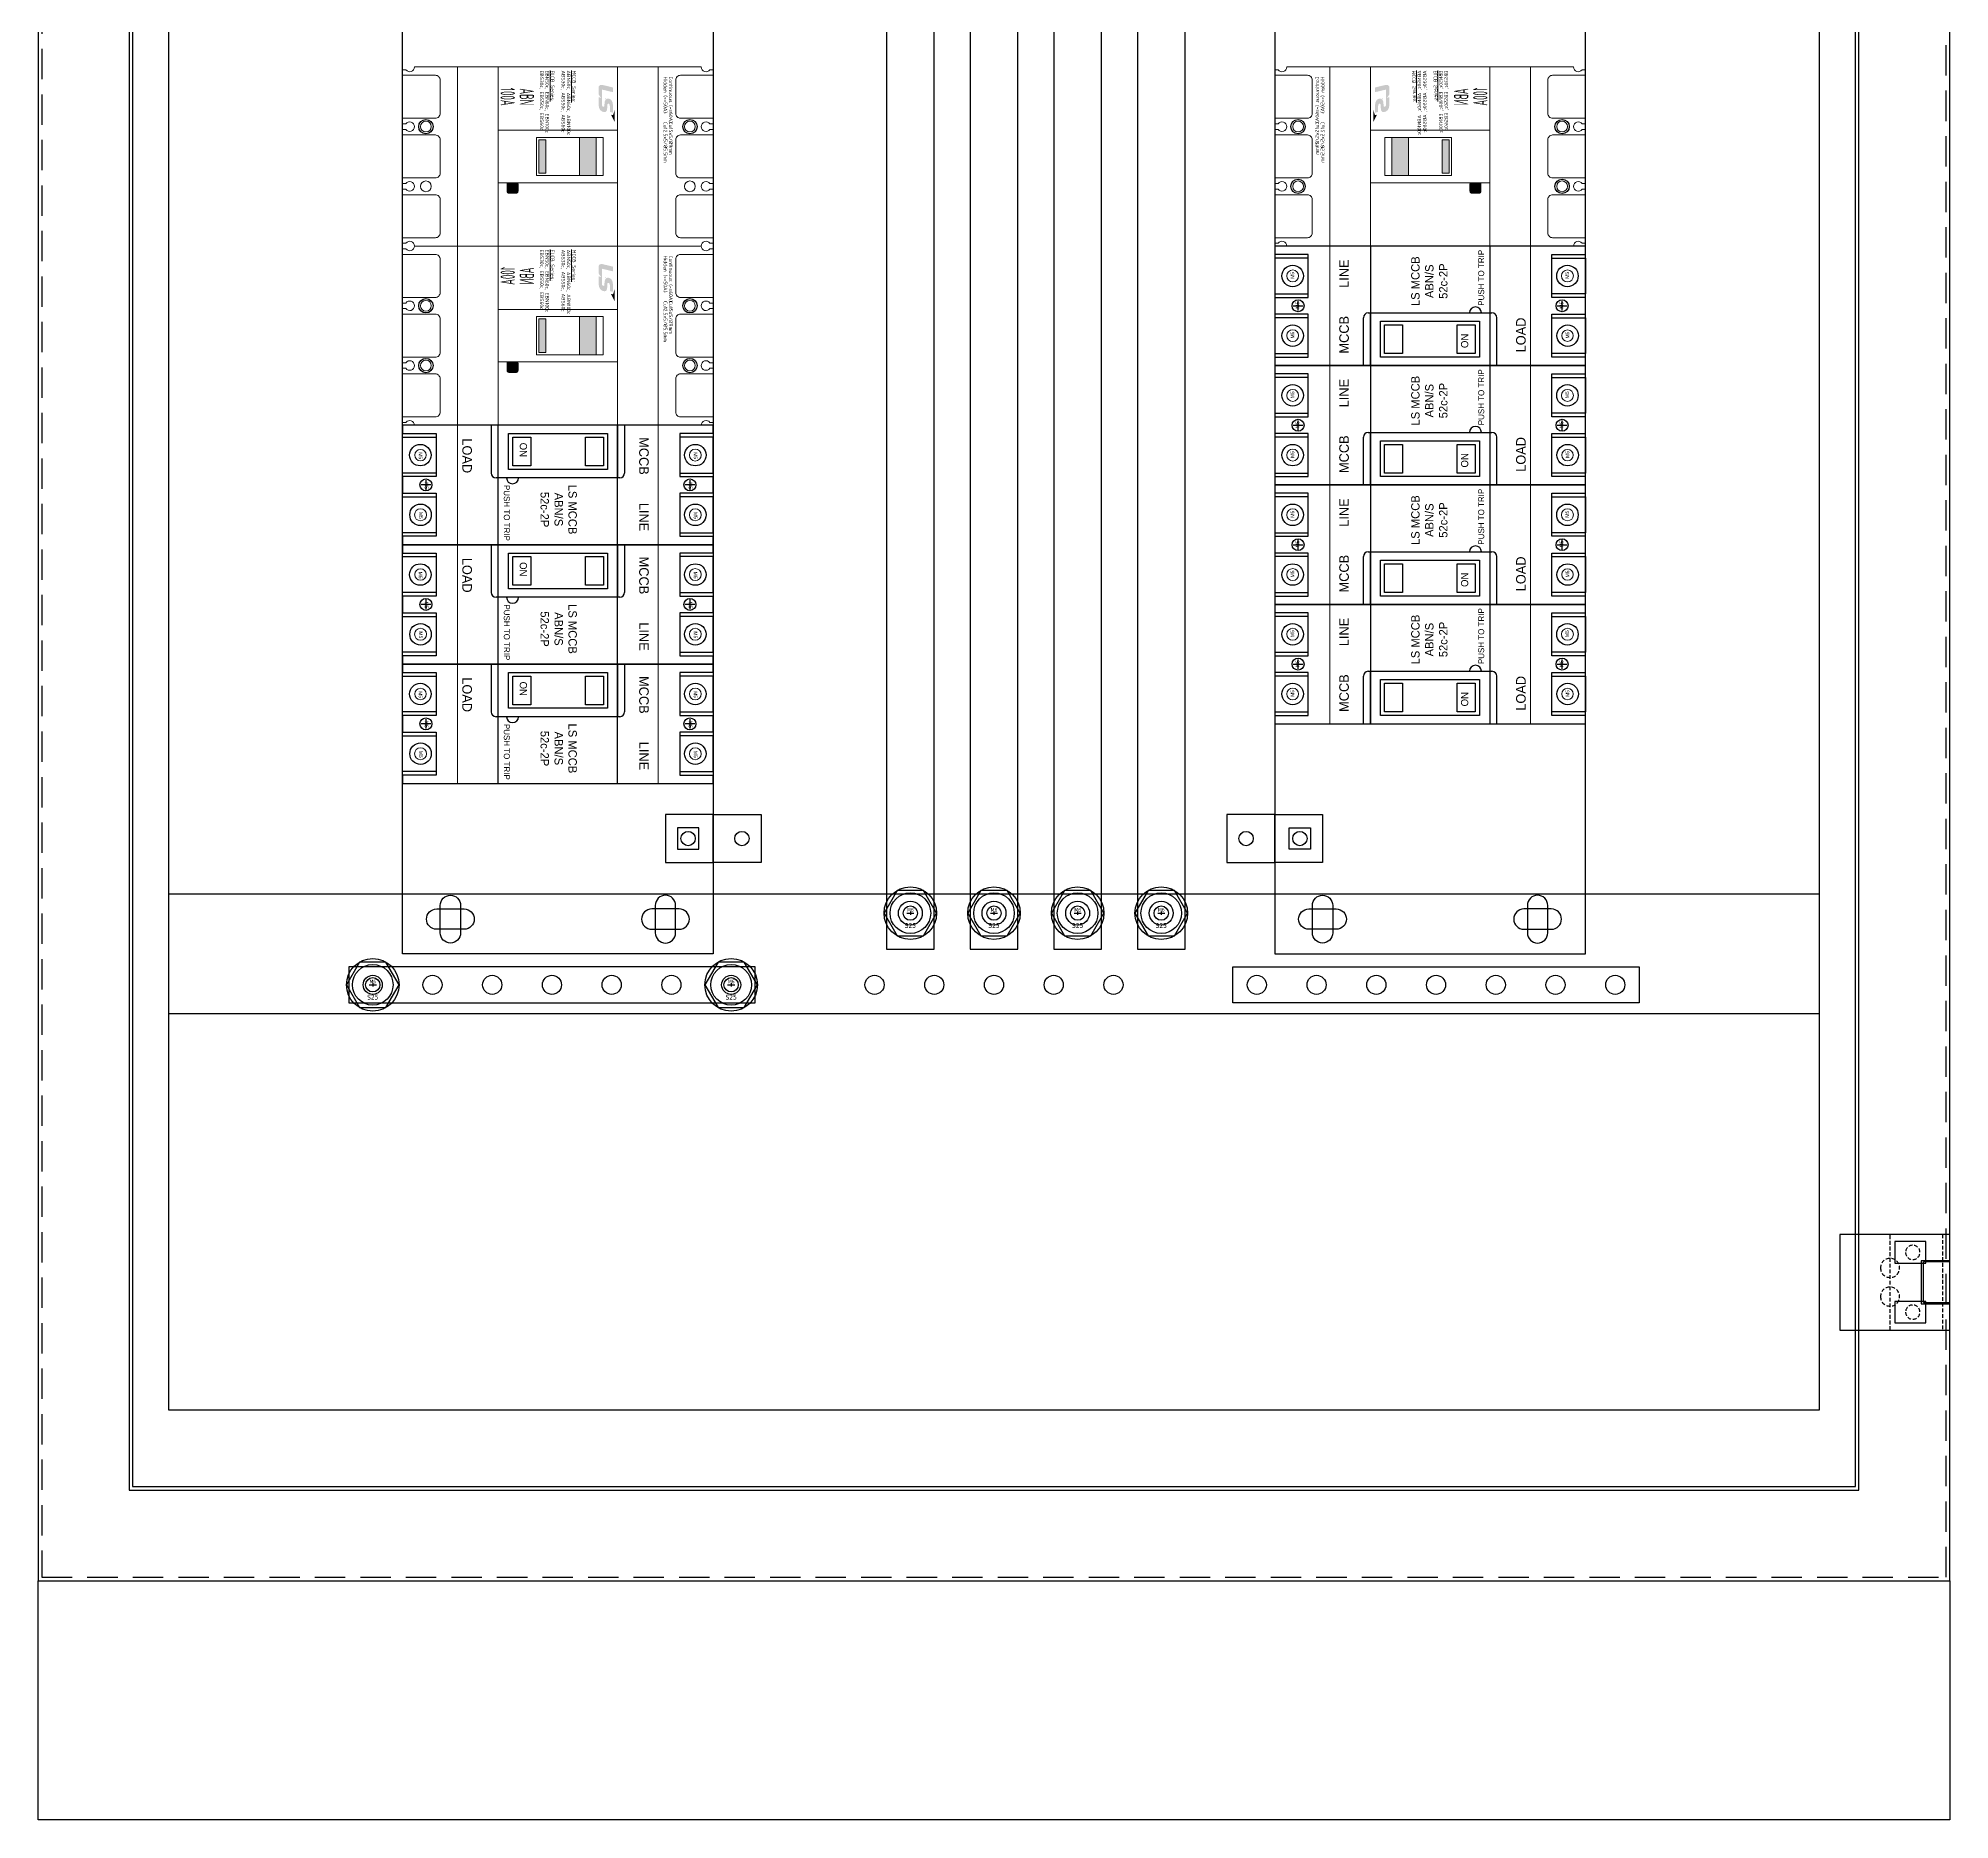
# Model space of a CAD drawing. Header units: millimetres. Extents: x 0 to 5806, y 0 to 4105.
# Drawn here: x 3031 to 3831, y 1894 to 2640 of the extents above; entities that cross this region are included whole.
import ezdxf
from ezdxf.enums import TextEntityAlignment as Align

# ---------------------------------------------------------------- set-up
doc = ezdxf.new("R2010")
doc.units = ezdxf.units.MM
doc.linetypes.add('HIDDEN2', pattern=[4.7625, 3.175, -1.5875])
doc.linetypes.add('HIDDENX2', pattern=[19.05, 12.7, -6.35])
doc.layers.add('CNC', color=7, linetype='Continuous')
doc.layers.add('E_Electrical Equipment', color=35, linetype='Continuous', lineweight=5)
doc.layers.add('hw_Text', color=7, linetype='Continuous', lineweight=13)
doc.styles.add('WD_IEC', font='isocp2.shx')

# ---------------------------------------------------------------- blocks, each defined once
blk = doc.blocks.new('HL044-1.3-C')
at = {"color": 1, "linetype": 'HIDDEN2', "ltscale": 0.5}
for p, q in [((-25, 40), (-25, 0)), ((-3, 0), (-3, 40))]:
    blk.add_line(p, q, dxfattribs=at)
at = {"color": 1}
for p, q in [((-12, 29), (0, 29)), ((-12, 11), (-12, 29)), ((-11, 28.5), (0, 28.5)), ((-11, 28.5), (-11, 11.5)), ((0, 11), (-12, 11)), ((0, 11.5), (-11, 11.5))]:
    blk.add_line(p, q, dxfattribs=at)
blk.add_lwpolyline([(-46, 40), (0, 40), (0, 0), (-46, 0)], close=True, dxfattribs=at)
at = {"color": 1, "linetype": 'HIDDEN2', "ltscale": 0.5}
for centre, radius in [((-15.5, 32.5), 3), ((-25, 26), 4), ((-25, 14), 4), ((-15.5, 7.5), 3)]:
    blk.add_circle(centre, radius, dxfattribs=at)
blk = doc.blocks.new('*U10961')
at = {"color": 252}
for p, q in [((-1.5, 9.53), (1.5, 9.53)), ((0, 10.28), (0, 8.78))]:
    blk.add_line(p, q, dxfattribs=at)
at = {"color": 1}
blk.add_lwpolyline([(-5.5, 19.05), (-11, 9.53), (-5.5, 0), (5.5, 0), (11, 9.53), (5.5, 19.05)], close=True, dxfattribs=at)
for radius in [11, 8.5, 3]:
    blk.add_circle((0, 9.53), radius, dxfattribs=at)
at = {"color": 1, "width": 30.0978, "attachment_point": 5}
for s, insert, char_height in [('{\\fTahoma|b0|i0|c0|p34;M6}', (0.02, 10.91), 1.5), ('{\\fTahoma|b0|i0|c0|p34;S25}', (0, 4.33), 2)]:
    blk.add_mtext(s, dxfattribs=dict(at, insert=insert, char_height=char_height))
blk = doc.blocks.new('*U12998')
h = blk.add_hatch(color=152)
edge = h.paths.add_edge_path()
edge.add_spline(control_points=[(8.564, 2.4685), (8.9563, 2.4685), (9.1808, 2.3695), (9.1808, 2.1071), (9.1808, 1.9364), (9.0647, 1.7112), (8.9598, 1.6289), (8.7187, 1.4434), (8.5071, 1.4239), (7.3804, 1.4239), (7.3804, 1.4239), (1.9845, 1.4239), (1.9845, 1.4239), (1.9845, 1.4239), (3.0765, 6), (3.0765, 6), (3.0765, 6), (1.2699, 6), (1.2699, 6), (1.1455, 6), (1.099, 5.9656), (1.0613, 5.8181), (1.0613, 5.8181), (0.0442, 1.6058), (0.0442, 1.6058), (-0.1471, 0.7691), (0.2857, 0), (1.2486, 0), (2.2111, 0), (2.7619, 0), (3.5799, 0), (4.1541, 0), (4.8861, 0.4936), (5.2879, 1.0618), (5.3385, 1.1329), (5.4271, 1.146), (5.3916, 0.9943), (5.3208, 0.6944), (5.236, 0.3324), (5.2144, 0.2429), (5.1738, 0.067), (5.266, 0), (5.3495, 0), (5.3495, 0), (7.4326, 0), (8.0953, 0), (10.4251, 0), (11.3139, 1.1151), (11.4147, 2.4436), (11.4656, 3.1179), (10.9845, 3.6322), (9.6483, 3.6322), (9.6483, 3.6322), (8.9865, 3.6322), (8.6221, 3.6322), (8.2547, 3.6322), (7.8802, 3.7638), (7.8802, 4.0914), (7.8802, 4.4268), (8.308, 4.7296), (8.8585, 4.7296), (8.8585, 4.7296), (11.3596, 4.7296), (11.3596, 4.7296), (11.3596, 4.7296), (11.5587, 5.5206), (11.6019, 5.7037), (11.6558, 5.9342), (11.5877, 6), (11.4182, 6), (11.4182, 6), (8.3288, 6), (8.3288, 6), (6.5328, 6), (5.7269, 4.8013), (5.7269, 3.9445), (5.7269, 3.0871), (6.4178, 2.4697), (8.1984, 2.4697), (8.1984, 2.4697), (8.564, 2.4685), (8.564, 2.4685)], knot_values=[0, 0, 0, 0, 1, 1, 1, 2, 2, 2, 3, 3, 3, 4, 4, 4, 5, 5, 5, 6, 6, 6, 7, 7, 7, 8, 8, 8, 9, 9, 9, 10, 10, 10, 11, 11, 11, 12, 12, 12, 13, 13, 13, 14, 14, 14, 15, 15, 15, 16, 16, 16, 17, 17, 17, 18, 18, 18, 19, 19, 19, 20, 20, 20, 21, 21, 21, 22, 22, 22, 23, 23, 23, 24, 24, 24, 25, 25, 25, 26, 26, 26, 27, 27, 27, 27], degree=3, periodic=0)
h = blk.add_hatch(color=10)
edge = h.paths.add_edge_path()
edge.add_spline(control_points=[(10.5597, 6.7227), (10.5597, 6.7227), (15.5292, 6.7227), (15.5292, 6.7227), (15.5292, 6.7227), (12.5227, 5.194), (12.5227, 5.194), (12.5227, 5.194), (12.6282, 5.6846), (12.6608, 5.831), (12.6957, 5.9856), (12.6412, 6.0887), (12.451, 6.1474), (12.2549, 6.2072), (10.5597, 6.7227), (10.5597, 6.7227)], knot_values=[0, 0, 0, 0, 1, 1, 1, 2, 2, 2, 3, 3, 3, 4, 4, 4, 5, 5, 5, 5], degree=3, periodic=0)
at = {"layer": 'Defpoints', "color": 2, "linetype": 'ByBlock', "lineweight": 9}
blk.add_line((5.7544, 3), (5.7544, 3), dxfattribs=at)
blk = doc.blocks.new('*U10954')
at = {"linetype": 'ByBlock', "lineweight": 9}
for color, points in [(254, [(45.5, 9), (45.5, 16), (29.5, 16), (29.5, 9)]), (20, [(30.5, -8), (44.5, -8), (44.5, -5), (30.5, -5)]), (20, [(48.6, -21.2, 0.414214), (48.9, -21.5), (52.1, -21.5, 0.414214), (53.1, -20.5), (53.1, -17.5, 0.414214), (52.1, -16.5), (48.9, -16.5, 0.414214), (48.6, -16.8)])]:
    blk.add_hatch(color=color, dxfattribs=at).paths.add_polyline_path(points)
at = {"linetype": 'ByBlock', "lineweight": 9, "ltscale": 10}
for p, q in [((0, -42), (0, 42)), ((0, 42), (0, -42)), ((0, -25), (0, 25)), ((0, 25), (0, -25))]:
    blk.add_line(p, q, dxfattribs=at)
at = {"linetype": 'ByBlock', "lineweight": 18, "ltscale": 10}
blk.add_lwpolyline([(3.5, 65), (3.5, 51.3, 0.414214), (5.5, 49.3), (19.5, 49.3, 0.414214), (21.5, 51.3), (21.5, 65), (23.85, 65), (23.85, 63.64, 3.162006), (26.15, 63.64), (26.15, 65), (28.5, 65), (28.5, 51.3, 0.414214), (30.5, 49.3), (44.5, 49.3, 0.414214), (46.5, 51.3), (46.5, 65), (48.85, 65), (48.85, 63.64, 3.162006), (51.15, 63.64), (51.15, 65), (53.5, 65), (53.5, 51.3, 0.414214), (55.5, 49.3), (69.5, 49.3, 0.414214), (71.5, 51.3), (71.5, 65), (73.8, 65), (73.8, 63.6, 0.720759), (75, 60), (75, -60, 0.720759), (73.8, -63.6), (73.8, -65), (71.5, -65), (71.5, -51.3, 0.414214), (69.5, -49.3), (55.5, -49.3, 0.414214), (53.5, -51.3), (53.5, -65), (51.15, -65), (51.15, -63.64, 3.162006), (48.85, -63.64), (48.85, -65), (46.5, -65), (46.5, -51.3, 0.414214), (44.5, -49.3), (30.5, -49.3, 0.414214), (28.5, -51.3), (28.5, -65), (26.15, -65), (26.15, -63.64, 3.162006), (23.85, -63.64), (23.85, -65), (21.5, -65), (21.5, -51.3, 0.414214), (19.5, -49.3), (5.5, -49.3, 0.414214), (3.5, -51.3), (3.5, -65), (1.2, -65), (1.2, -63.6, 0.720759), (0, -60), (0, 60, 0.720759), (1.2, 63.6), (1.2, 65)], format="xyb", close=True, dxfattribs=at)
at = {"color": 0, "linetype": 'ByBlock', "lineweight": 9}
for points in [[(0, 42), (75, 42), (75, -42), (0, -42)], [(0, 25), (75, 25), (75, -25), (0, -25)], [(26.5, 25), (48.5, 25), (48.5, -25), (26.5, -25)], [(29.5, -9), (45.5, -9), (45.5, 19), (29.5, 19)], [(29.5, 9), (45.5, 9), (45.5, 16), (29.5, 16)], [(30.5, -5), (44.5, -5), (44.5, -8), (30.5, -8)]]:
    blk.add_lwpolyline(points, close=True, dxfattribs=at)
at = {"color": 112, "linetype": 'ByBlock', "lineweight": 9}
for centre in [(25, 55.25), (50, 55.25), (25, -55.25), (50, -55.25)]:
    blk.add_circle(centre, 2.25, dxfattribs=at)
at = {"color": 0, "linetype": 'ByBlock', "lineweight": 9}
blk.add_blockref('*U12998', (7.5, 17), dxfattribs=at)
at = {"layer": 'Defpoints', "color": 8, "linetype": 'ByBlock', "lineweight": 9, "style": 'WD_IEC'}
for s, p in [('Continuous (>=60A):', (4, 47.25)), ('Cu15x5/%%C9mm', (23, 47.25)), ('Hidden (<=50A):', (4, 45)), ('Cu12.5x5/%%C5.5mm', (23, 45)), ('%%UMCCB Series:', (1.5, 6.75)), ('ABN50c, ABN60c, ABN100c', (1.5, 4.5)), ('ABS30c, ABS50c, ABS60c', (1.5, 2.25)), ('%%UELCB Series:', (1.5, -2.25)), ('EBN50c, EBN60c, EBN100c', (1.5, -4.5)), ('EBS30c, EBS50c, EBS60c', (1.5, -6.75))]:
    blk.add_text(s, height=1.5, dxfattribs=at).set_placement(p, align=Align.MIDDLE_LEFT)
at = {"layer": 'hw_Text', "style": 'WD_IEC', "width": 0.5, "flags": 12}
blk.add_attdef('TYPE', text='', height=6, dxfattribs=at).set_placement((12.5, -13), align=Align.MIDDLE_CENTER)
at = {"layer": 'hw_Text', "color": 1, "style": 'WD_IEC', "width": 0.5, "flags": 12}
blk.add_attdef('RATE', text='', height=6, dxfattribs=at).set_placement((12.5, -21), align=Align.MIDDLE_CENTER)
blk = doc.blocks.new('CB LS 30AF 2P')
at = {"color": 4}
for p, q in [((25, -7.75), (25, -11.75)), ((23, -9.75), (27, -9.75)), ((25, -118.25), (25, -122.25)), ((23, -120.25), (27, -120.25))]:
    blk.add_line(p, q, dxfattribs=at)
for p, q in [((0, -37.09), (20, -37.09)), ((0, -40), (22, -40)), ((50, -40), (0, -40)), ((22, -39.09), (22, -90.91)), ((3.5, -44.29), (18.5, -44.29)), ((3.5, -85.71), (3.5, -44.29)), ((5, -45.91), (17, -45.91)), ((5, -53.41), (5, -45.91)), ((17, -45.91), (17, -53.41)), ((18.5, -44.29), (18.5, -85.71)), ((17, -53.41), (5, -53.41)), ((5, -76.41), (17, -76.41)), ((5, -83.91), (5, -76.41)), ((17, -76.41), (17, -83.91)), ((18.5, -85.71), (3.5, -85.71)), ((17, -83.91), (5, -83.91)), ((50, -90), (0, -90)), ((0, -92.91), (20, -92.91))]:
    blk.add_line(p, q)
at = {"lineweight": 30}
for points in [[(3.5, 0), (0, 0), (0, -130), (3.5, -130)], [(3.5, 0), (3.5, -14), (21.5, -14), (21.5, 0)], [(28.5, 0), (21.5, 0)], [(28.5, 0), (28.5, -14), (46.5, -14), (46.5, 0)], [(46.5, -130), (50, -130), (50, 0), (46.5, 0)], [(3.5, -130), (3.5, -116), (21.5, -116), (21.5, -130)], [(28.5, -130), (28.5, -116), (46.5, -116), (46.5, -130)], [(21.5, -130), (28.5, -130)]]:
    blk.add_lwpolyline(points, dxfattribs=at)
for centre, radius, start, end in [((20, -39.09), 2, 0, 90), ((22, -84), 2.5, 270, 90), ((20, -90.91), 2, 270, 0)]:
    blk.add_arc(centre, radius, start, end)
at = {"layer": 'E_Electrical Equipment', "color": 0}
for p, q in [((21.5, 0), (28.5, 0)), ((50, -23), (0, -23)), ((50, -23), (50, -107)), ((50, -107), (0, -107)), ((21.5, -130), (28.5, -130))]:
    blk.add_line(p, q, dxfattribs=at)
for centre, radius in [((12.5, -7.5), 2.5), ((37.5, -7.5), 2.5), ((37.5, -122.5), 2.5), ((12.5, -122.5), 2.4)]:
    blk.add_circle(centre, radius, dxfattribs=at)
blk.add_text('ON', height=3).set_placement((7.3, -80.97))
at = {"color": 3, "char_height": 1.5, "attachment_point": 1}
for insert in [(11.31, -6.63), (36.31, -6.63), (11.31, -121.73), (36.31, -121.63)]:
    blk.add_mtext_dynamic_manual_height_columns('{\\C7;M5}', width=4.3385, gutter_width=1, heights=[0], dxfattribs=dict(at, insert=insert))
at = {"color": 1, "insert": (23.81, -8.76), "char_height": 1.5, "attachment_point": 1}
blk.add_mtext_dynamic_manual_height_columns('M5', width=4.3385, gutter_width=1, heights=[0], dxfattribs=at)
at = {"attachment_point": 1}
for s, width, insert, char_height in [('MCCB', 14.0775, (5, -27), 4), ('LINE', 14.0775, (32.5, -27), 4), ('PUSH TO TRIP', 37.6575, (25, -85.14), 2.5), ('LOAD', 14.0775, (5.5, -101), 4)]:
    blk.add_mtext_dynamic_manual_height_columns(s, width=width, gutter_width=1, heights=[0], dxfattribs=dict(at, insert=insert, char_height=char_height))
at = {"color": 4, "insert": (23.81, -119.26), "char_height": 1.5, "attachment_point": 1}
blk.add_mtext_dynamic_manual_height_columns('{\\C1;M5}', width=4.3385, gutter_width=1, heights=[0], dxfattribs=at)
blk = doc.blocks.new('LS 50AF 2P')
at = {"color": 1}
for points in [[(5, -14), (20, -14), (20, 0), (5, 0)], [(5, -116), (20, -116), (20, -130), (5, -130)]]:
    blk.add_lwpolyline(points, close=True, dxfattribs=at)
at = {"color": 8}
for points in [[(30, -14), (45, -14), (45, 0), (30, 0)], [(30, -116), (45, -116), (45, -130), (30, -130)]]:
    blk.add_lwpolyline(points, close=True, dxfattribs=at)
at = {"color": 1}
for centre in [(12.5, -7.5), (12.5, -122.6)]:
    blk.add_circle(centre, 4.5, dxfattribs=at)
at = {"color": 4}
for centre in [(25, -9.75), (25, -120.25)]:
    blk.add_circle(centre, 2.5, dxfattribs=at)
at = {"color": 8}
for centre in [(37.5, -7.5), (37.5, -122.5)]:
    blk.add_circle(centre, 4.5, dxfattribs=at)
blk.add_blockref('CB LS 30AF 2P', (0, 0))
at = {"insert": (16.6, -57.1), "char_height": 3.5, "attachment_point": 1}
blk.add_mtext_dynamic_manual_height_columns('\\pi8.28487;{\\C1;LS MCCB\\P\\pi11.63446;ABN/S\\P\\pi11.30499;52c-2P}', width=37.6867, gutter_width=1, heights=[0], dxfattribs=at)

msp = doc.modelspace()

# ---------------------------------------------------------------- linework, layer by layer
at = {"color": 7}
for points in [[(3031.26, 1993.99), (3831.26, 1993.99), (3831.26, 3093.99), (3031.26, 3093.99)], [(3069.26, 2031.99), (3793.26, 2031.99), (3793.26, 3055.99), (3069.26, 3055.99)]]:
    msp.add_lwpolyline(points, close=True, dxfattribs=at)
at = {"color": 7, "linetype": 'HIDDENX2'}
msp.add_lwpolyline([(3032.76, 1995.49), (3829.76, 1995.49), (3829.76, 3092.49), (3032.76, 3092.49)], close=True, dxfattribs=at)
at = {"color": 3}
for points in [[(3070.76, 2033.49), (3791.76, 2033.49), (3791.76, 3054.49), (3070.76, 3054.49)], [(3085.76, 2065.59), (3776.76, 2065.59), (3776.76, 3022.39), (3085.76, 3022.39)]]:
    msp.add_lwpolyline(points, close=True, dxfattribs=at)
for points in [[(3491.26, 2258.49), (3511.26, 2258.49), (3511.26, 2838.99), (3491.26, 2838.99)], [(3161.26, 2235.99), (3331.26, 2235.99), (3331.26, 2250.99), (3161.26, 2250.99)], [(3701.26, 2235.99), (3531.26, 2235.99), (3531.26, 2250.99), (3701.26, 2250.99)]]:
    msp.add_lwpolyline(points, close=True)
at = {"color": 8}
for points in [[(3183.76, 2700.99), (3313.76, 2700.99), (3313.76, 2256.49), (3183.76, 2256.49)], [(3678.76, 2700.99), (3548.76, 2700.99), (3548.76, 2256.49), (3678.76, 2256.49)], [(3085.76, 2231.49), (3776.76, 2231.49), (3776.76, 2281.49), (3085.76, 2281.49)]]:
    msp.add_lwpolyline(points, close=True, dxfattribs=at)
at = {"color": 1}
msp.add_lwpolyline([(3386.26, 2258.49), (3406.26, 2258.49), (3406.26, 2694.49), (3386.26, 2694.49)], close=True, dxfattribs=at)
at = {"color": 2}
for points in [[(3421.26, 2258.49), (3441.26, 2258.49), (3441.26, 2694.49), (3421.26, 2694.49)], [(3298.76, 2300.24), (3307.76, 2300.24), (3307.76, 2309.24), (3298.76, 2309.24)], [(3563.76, 2300.24), (3554.76, 2300.24), (3554.76, 2309.24), (3563.76, 2309.24)], [(3808.26, 2126.99), (3821.26, 2126.99), (3821.26, 2135.99), (3808.26, 2135.99)], [(3808.26, 2101.99), (3821.26, 2101.99), (3821.26, 2110.99), (3808.26, 2110.99)]]:
    msp.add_lwpolyline(points, close=True, dxfattribs=at)
at = {"color": 5}
msp.add_lwpolyline([(3456.26, 2258.49), (3476.26, 2258.49), (3476.26, 2694.49), (3456.26, 2694.49)], close=True, dxfattribs=at)
at = {"color": 46}
for points in [[(3293.76, 2294.74), (3313.76, 2294.74), (3313.76, 2314.74), (3293.76, 2314.74)], [(3333.76, 2294.74), (3313.76, 2294.74), (3313.76, 2314.74), (3333.76, 2314.74)], [(3528.76, 2294.74), (3548.76, 2294.74), (3548.76, 2314.74), (3528.76, 2314.74)], [(3568.76, 2294.74), (3548.76, 2294.74), (3548.76, 2314.74), (3568.76, 2314.74)]]:
    msp.add_lwpolyline(points, close=True, dxfattribs=at)
at = {"ltscale": 3}
msp.add_lwpolyline([(3031.26, 1993.99), (3831.26, 1993.99), (3831.26, 1893.99), (3031.26, 1893.99)], close=True, dxfattribs=at)
at = {"color": 2}
for centre, radius in [((3193.51, 2602.74), 3), ((3304.01, 2602.74), 3), ((3558.51, 2602.74), 3), ((3669.01, 2602.74), 3), ((3558.51, 2577.74), 3), ((3669.01, 2577.74), 3), ((3193.51, 2527.74), 3), ((3304.01, 2527.74), 3), ((3193.51, 2502.74), 3), ((3304.01, 2502.74), 3), ((3303.26, 2304.74), 3), ((3325.76, 2304.74), 3), ((3536.76, 2304.74), 3), ((3559.26, 2304.74), 3), ((3396.26, 2273.49), 5), ((3396.26, 2273.49), 5), ((3431.26, 2273.49), 5), ((3431.26, 2273.49), 5), ((3466.26, 2273.49), 5), ((3466.26, 2273.49), 5), ((3501.26, 2273.49), 5), ((3501.26, 2273.49), 5)]:
    msp.add_circle(centre, radius, dxfattribs=at)
at = {"color": 8}
for centre in [(3171.26, 2243.49), (3196.26, 2243.49), (3221.26, 2243.49), (3246.26, 2243.49), (3271.26, 2243.49), (3296.26, 2243.49), (3321.26, 2243.49), (3381.26, 2243.49), (3406.26, 2243.49), (3431.26, 2243.49), (3456.26, 2243.49), (3481.26, 2243.49), (3541.26, 2243.49), (3566.26, 2243.49), (3591.26, 2243.49), (3616.26, 2243.49), (3641.26, 2243.49), (3666.26, 2243.49), (3691.26, 2243.49)]:
    msp.add_circle(centre, 4, dxfattribs=at)
at = {"layer": 'CNC', "color": 2, "lineweight": -3}
for points in [[(3208.01, 2265.24, -1), (3199.51, 2265.24), (3199.51, 2276.74, -1), (3208.01, 2276.74)], [(3289.51, 2265.24, 1), (3298.01, 2265.24), (3298.01, 2276.74, 1), (3289.51, 2276.74)], [(3573.01, 2265.24, -1), (3564.51, 2265.24), (3564.51, 2276.74, -1), (3573.01, 2276.74)], [(3654.51, 2265.24, 1), (3663.01, 2265.24), (3663.01, 2276.74, 1), (3654.51, 2276.74)], [(3209.51, 2275.24, -1), (3209.51, 2266.74), (3198.01, 2266.74, -1), (3198.01, 2275.24)], [(3288.01, 2275.24, 1), (3288.01, 2266.74), (3299.51, 2266.74, 1), (3299.51, 2275.24)], [(3574.51, 2275.24, -1), (3574.51, 2266.74), (3563.01, 2266.74, -1), (3563.01, 2275.24)], [(3653.01, 2275.24, 1), (3653.01, 2266.74), (3664.51, 2266.74, 1), (3664.51, 2275.24)]]:
    msp.add_lwpolyline(points, format="xyb", close=True, dxfattribs=at)

# ---------------------------------------------------------------- block references
at = {"color": 0, "linetype": 'ByBlock', "lineweight": 9, "rotation": 270}
msp.add_blockref('*U10954', (3248.76, 2627.74), dxfattribs=at).add_auto_attribs({'TYPE': 'ABN', 'RATE': '100A'})
at = {"color": 0, "linetype": 'ByBlock', "lineweight": 9}
ref = msp.add_blockref('*U10954', (3613.76, 2627.74), dxfattribs=dict(at, xscale=-1, rotation=90))
ref.add_attrib('TYPE', 'ABN', dxfattribs={"layer": 'hw_Text', "extrusion": (0, 0, -1), "height": 6, "rotation": 270, "style": 'WD_IEC', "width": 0.5, "flags": 12}).set_placement((-3626.76, 2615.24), align=Align.MIDDLE_CENTER)
ref.add_attrib('RATE', '100A', dxfattribs={"layer": 'hw_Text', "color": 1, "extrusion": (0, 0, -1), "height": 6, "rotation": 270, "style": 'WD_IEC', "width": 0.5, "flags": 12}).set_placement((-3634.76, 2615.24), align=Align.MIDDLE_CENTER)
ref = msp.add_blockref('*U10954', (3248.76, 2552.74), dxfattribs=dict(at, rotation=270))
ref.add_attrib('TYPE', 'ABN', dxfattribs={"layer": 'hw_Text', "extrusion": (0, 0, -1), "height": 6, "rotation": 270, "style": 'WD_IEC', "width": 0.5, "flags": 12}).set_placement((-3235.76, 2540.24), align=Align.MIDDLE_CENTER)
ref.add_attrib('RATE', '100A', dxfattribs={"layer": 'hw_Text', "color": 1, "extrusion": (0, 0, -1), "height": 6, "rotation": 270, "style": 'WD_IEC', "width": 0.5, "flags": 12}).set_placement((-3227.76, 2540.24), align=Align.MIDDLE_CENTER)
for p, rotation in [((3548.76, 2502.74), 90), ((3548.76, 2452.74), 90), ((3313.76, 2477.74), 270), ((3548.76, 2402.74), 90), ((3313.76, 2427.74), 270), ((3548.76, 2352.74), 90), ((3313.76, 2377.74), 270)]:
    msp.add_blockref('LS 50AF 2P', p, dxfattribs=dict(rotation=rotation))
for p in [(3396.26, 2263.97), (3431.26, 2263.97), (3466.26, 2263.97), (3501.26, 2263.97), (3171.26, 2233.97), (3321.26, 2233.97)]:
    msp.add_blockref('*U10961', p)
at = {"color": 7, "xscale": -1, "rotation": 180}
msp.add_blockref('HL044-1.3-C', (3831.26, 2138.99), dxfattribs=at)

doc.saveas('drawing.dxf')
